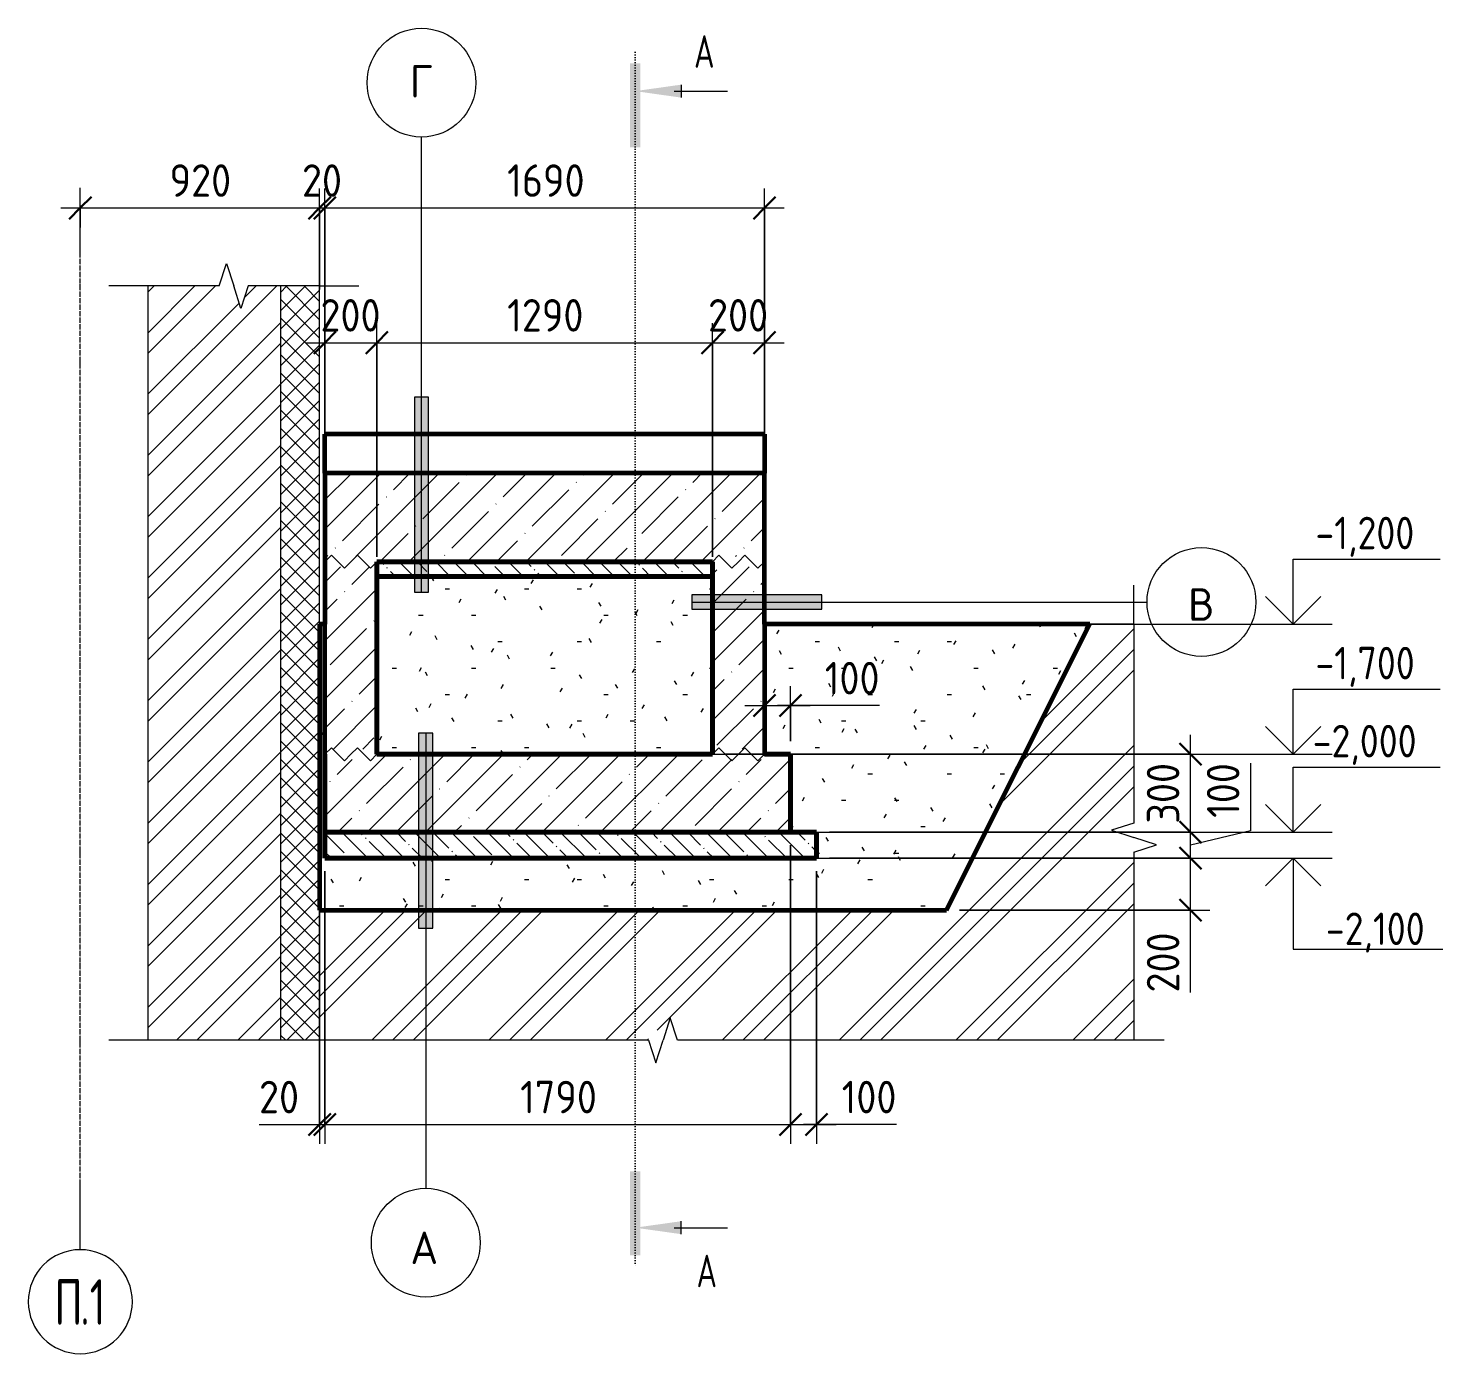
# Model space of a CAD drawing. Header units: millimetres. Extents: x 28039 to 90647, y -4005 to 79470.
# Drawn here: x 69563 to 75000, y -4005 to 1091 of the extents above; entities that cross this region are included whole.
import ezdxf

# ---------------------------------------------------------------- set-up
doc = ezdxf.new("R2010")
doc.units = ezdxf.units.MM
doc.linetypes.add('02 Штрихпунктирная _20 мм_', pattern=[25, 20, -2.5, 0, -2.5])
doc.linetypes.add('04 Пунктир 10мм', pattern=[10, 0, -10])
for name, color, linetype, lineweight in [('AA_Dim', 7, 'Continuous', 9), ('AA_Dim-50', 7, 'Continuous', 9), ('AA_Oformlenie', 7, 'Continuous', 9), ('AA_Razrez', 7, 'Continuous', 9), ('AA_Vinoska', 7, 'Continuous', 9), ('AA_Visotnaya otmetka', 7, 'Continuous', 9), ('AF_Stena', 7, 'Continuous', 9), ('Оси', 7, 'Continuous', 9)]:
    doc.layers.add(name, color=color, linetype=linetype, lineweight=lineweight)
for name, color, linetype, lineweight, true_color in [('AF_Perekritie', 7, 'Continuous', 60, 0x006a35), ('AF_Perekritie_Грунт', 7, 'Continuous', 60, 0x006a35), ('AF_Perekritie_Опалубка', 7, 'Continuous', 60, 0x006a35), ('AF_Stena_Опалубка', 7, 'Continuous', 20, 0x0063c6), ('KR_Fundament', 7, 'Continuous', 20, 0x804000)]:
    doc.layers.add(name, color=color, linetype=linetype, lineweight=lineweight, true_color=true_color)
doc.styles.add('GOST Common_1', font='GOST_Common.ttf', dxfattribs={"height": 125})
doc.styles.add('ISOCPEUR', font='isocpeur.TTF', dxfattribs={"width": 0.7, "height": 175})
doc.styles.add('ISOCPEUR_1', font='isocpeur.TTF', dxfattribs={"width": 0.7, "height": 125})
doc.styles.add('ISOCPEUR_2', font='isocpeur.TTF', dxfattribs={"width": 0.9, "height": 125})
doc.styles.add('ISOCPEUR_3', font='isocpeur.TTF', dxfattribs={"width": 0.85, "height": 125})
doc.dimstyles.new('00_Точн_3_знака__прозр_', dxfattribs={"dimscale": 304.8, "dimtxt": 125.344371, "dimasz": 0.278871, "dimexe": 0.246063, "dimexo": 0.164042, "dimgap": 0.016404, "dimtad": 1, "dimdec": 3, "dimrnd": 0.001, "dimdsep": 46, "dimtxsty": 'ISOCPEUR_2', "dimblk1": 'OBLIQUE', "dimblk2": 'OBLIQUE', "dimsah": 1, "dimcen": 0.09, "dimdle": 0.246063, "dimazin": 0, "dimtfac": 1, "dimtdec": 4, "dimtix": 1, "dimtmove": 0, "dimatfit": 3, "dimfxl": 1, "dimtvp": 1, "dimtolj": 1, "dimtzin": 0, "dimlwd": 18, "dimlwe": 18, "dimarcsym": 2})
doc.dimstyles.new('00_Точн_3_знака__прозр__1', dxfattribs={"dimscale": 304.8, "dimtxt": 125.344371, "dimasz": 0.278871, "dimexe": 0.246063, "dimexo": 0.164042, "dimgap": 0.016404, "dimtad": 1, "dimdec": 3, "dimrnd": 0.001, "dimdsep": 46, "dimtxsty": 'ISOCPEUR_2', "dimblk1": 'OBLIQUE', "dimblk2": 'OBLIQUE', "dimsah": 1, "dimcen": 0.09, "dimdle": 0.246063, "dimazin": 0, "dimtfac": 1, "dimtdec": 4, "dimtix": 1, "dimtmove": 1, "dimatfit": 3, "dimfxl": 1, "dimtvp": 1, "dimtolj": 1, "dimtzin": 0, "dimlwd": 18, "dimlwe": 18, "dimarcsym": 2})
pattern_1 = [(45, (71367.86, -150), (-112.253, 112.253), []), (45, (71480.11, -150), (-112.253, 112.253), [198.438, -39.688, 1.676, -38.011])]
pattern_2 = [(135, (71367.86, -150), (-70.0036, -70.0036), [99, -16.5, 3.3, -16.5]), (135, (71367.86, -80.04), (-70.0036, -70.0036), [])]
pattern_3 = [(0, (71367.86, -150), (406.4, 101.6), [16.764, -288.036, 16.764, -288.036, -1625.6]), (0, (71367.86, -150), (406.4, 101.6), [-609.6, 16.764, -592.836, 16.764, -288.036, -711.2]), (0, (71367.86, -150), (406.4, 101.6), [-1524, 16.764, -186.436, 16.764, -491.236]), (120, (71520.26, -99.2), (-291.1882, 301.1527), [16.764, -288.036, 16.764, -288.036, -1625.6]), (120, (71520.26, -99.2), (-291.1882, 301.1527), [-609.6, 16.764, -592.836, 16.764, -288.036, -711.2]), (120, (71520.26, -99.2), (-291.1882, 301.1527), [-1524, 16.764, -186.436, 16.764, -491.236]), (240, (71571.06, 104), (-115.2118, -402.7527), [16.764, -288.036, 16.764, -288.036, -1625.6]), (240, (71571.06, 104), (-115.2118, -402.7527), [-609.6, 16.764, -592.836, 16.764, -288.036, -711.2]), (240, (71571.06, 104), (-115.2118, -402.7527), [-1524, 16.764, -186.436, 16.764, -491.236])]

# ---------------------------------------------------------------- blocks, each defined once
blk = doc.blocks.new('Ktcnybwf - Лестница-3686718-В-В Опл')
at = {"layer": 'AF_Perekritie', "lineweight": 9}
h = blk.add_hatch(dxfattribs=at)
h.set_pattern_fill('FP_10', style=0, pattern_type=2)
h.set_pattern_definition([(45, (77000.14, -150), (-112.253, 112.253), []), (45, (77112.4, -150), (-112.253, 112.253), [198.438, -39.688, 1.676, -38.011])])
h.paths.add_polyline_path([(76535, -960.8), (77825, -960.8), (77825, -940), (78025, -940), (78025, -620), (76335, -620), (76335, -940), (76535, -940)])
at = {"layer": 'AF_Perekritie'}
for p, q in [((76335, -620), (76335, -470)), ((78025, -470), (76335, -470)), ((78025, -470), (78025, -620)), ((76335, -620), (76335, -960.8)), ((78025, -620), (76335, -620)), ((78025, -620), (76335, -620)), ((78025, -960.8), (78025, -620)), ((76535, -960.8), (77825, -960.8))]:
    blk.add_line(p, q, dxfattribs=at)
blk = doc.blocks.new('011_ЛинияОбрыва _ЭлУзла_Линия_ - Тип 1-3697662-В-В Опл')
at = {"layer": 'AA_Oformlenie'}
for p, q in [((79445, -1200), (79445, -1965)), ((79445, -2076.3), (79445, -2800))]:
    blk.add_line(p, q, dxfattribs=at)
blk = doc.blocks.new('011_ЛинияОбрыва _ЭлУзла_Линия_ - Тип 1-3697484-В-В Опл')
at = {"layer": 'AA_Oformlenie'}
for p, q in [((77578.7, -2800), (75655, -2800)), ((79561.3, -2800), (77690, -2800))]:
    blk.add_line(p, q, dxfattribs=at)
blk = doc.blocks.new('011_ЛинияОбрыва _ЭлУзла_Линия_ - Тип 1-3696786-В-В Опл')
at = {"layer": 'AA_Oformlenie'}
for p, q in [((75928.7, 100), (75655, 100)), ((76315, 100), (76040, 100))]:
    blk.add_line(p, q, dxfattribs=at)
blk = doc.blocks.new('Последовательность узлов - 3мм масшт50 маскировка-904230-В-В Опл')
at = {"layer": 'AA_Oformlenie'}
for p, q in [((77825, -1700), (77850, -1675)), ((77900, -1725), (77850, -1675)), ((77925, -1700), (77950, -1675)), ((78000, -1725), (77950, -1675)), ((77925, -1700), (77900, -1725)), ((78025, -1700), (78000, -1725))]:
    blk.add_line(p, q, dxfattribs=at)
blk = doc.blocks.new('Ось сетки - d_4мм-2765513-В-В Опл')
at = {"layer": 'Оси', "color": 12, "true_color": 0xc80000}
for start, end in [(0, 180), (0, 180), (180, 360), (180, 360)]:
    blk.add_arc((75395, -3804.8), 200, start, end, dxfattribs=at)
blk = doc.blocks.new('Разрез - Номер узла_ сзади-394133-В-В Опл')
at = {"layer": 'AA_Razrez'}
for points in [[(77507.5, 632.7), (77547.4, 632.7), (77547.4, 955.5), (77507.5, 955.5)], [(77704.3, 824.3), (77704.3, 874), (77527.7, 849.2)]]:
    blk.add_hatch(color=256, dxfattribs=at).paths.add_polyline_path(points)
for p, q in [((77704.3, 874), (77704.3, 824.3)), ((77677.7, 849.2), (77882.5, 849.2))]:
    blk.add_line(p, q, dxfattribs=at)
blk = doc.blocks.new('Разрез - Номер узла_ спереди-394134-В-В Опл')
at = {"layer": 'AA_Razrez'}
for points in [[(77507.5, -3303.9), (77547.4, -3303.9), (77547.4, -3626.7), (77507.5, -3626.7)], [(77704.3, -3495.5), (77704.3, -3545.1), (77527.7, -3520.3)]]:
    blk.add_hatch(color=256, dxfattribs=at).paths.add_polyline_path(points)
for p, q in [((77677.7, -3520.3), (77882.5, -3520.3)), ((77704.3, -3545.1), (77704.3, -3495.5))]:
    blk.add_line(p, q, dxfattribs=at)
blk = doc.blocks.new('DIMBLOCK52-В-В Опл')
at = {"layer": 'AA_Dim-50', "color": 30, "lineweight": 30, "true_color": 0xff8000, "transparency": 16777216}
for p, q in [((69762.7, 400), (69805.2, 442.5)), ((70682.7, 400), (70725.2, 442.5)), ((69762.7, 400), (69720.2, 357.5)), ((70682.7, 400), (70640.2, 357.5))]:
    blk.add_line(p, q, dxfattribs=at)
at = {"layer": 'AA_Dim-50', "color": 30, "lineweight": 18, "true_color": 0xff8000, "transparency": 16777216}
for p, q in [((70682.7, 86.4), (70682.7, 475)), ((69687.7, 400), (70682.7, 400)), ((69762.7, 410.1), (69762.7, 325)), ((69762.7, 400), (69762.7, 410.1)), ((70682.7, 400), (70682.7, 86.4))]:
    blk.add_line(p, q, dxfattribs=at)
at = {"layer": 'AA_Dim-50', "color": 0, "lineweight": 18, "transparency": 16777216, "insert": (70105.7, 567.8), "char_height": 125, "width": 280.961, "attachment_point": 1, "line_spacing_factor": 1.135194, "style": 'ISOCPEUR_2'}
blk.add_mtext('920', dxfattribs=at)
blk = doc.blocks.new('_Oblique')
at = {"color": 0, "linetype": 'ByBlock', "lineweight": -2}
blk.add_line((-0.5, -0.5), (0.5, 0.5), dxfattribs=at)
blk = doc.blocks.new('DIMBLOCK53-В-В Опл')
at = {"layer": 'AA_Dim-50', "color": 30, "lineweight": 18, "true_color": 0xff8000, "transparency": 16777216}
for p, q in [((70682.7, 86.4), (70682.7, 475)), ((70702.7, -819.6), (70702.7, 475)), ((70682.7, 400), (70702.7, 400)), ((70682.7, 400), (70682.7, 86.4)), ((70702.7, 400), (70702.7, -819.6))]:
    blk.add_line(p, q, dxfattribs=at)
at = {"layer": 'AA_Dim-50', "color": 30, "lineweight": 30, "true_color": 0xff8000, "transparency": 16777216}
for p, q in [((70682.7, 400), (70725.2, 442.5)), ((70702.7, 400), (70745.2, 442.5)), ((70682.7, 400), (70640.2, 357.5)), ((70702.7, 400), (70660.2, 357.5))]:
    blk.add_line(p, q, dxfattribs=at)
at = {"layer": 'AA_Dim-50', "color": 0, "lineweight": 18, "transparency": 16777216, "insert": (70614.7, 567.8), "char_height": 125, "width": 187.307, "attachment_point": 1, "line_spacing_factor": 1.135194, "style": 'ISOCPEUR_2'}
blk.add_mtext('20', dxfattribs=at)
blk = doc.blocks.new('DIMBLOCK54-В-В Опл')
at = {"layer": 'AA_Dim-50', "color": 30, "lineweight": 18, "true_color": 0xff8000, "transparency": 16777216}
for p, q in [((70702.7, -819.6), (70702.7, 475)), ((72392.7, -819.6), (72392.7, 475)), ((70702.7, 400), (72467.7, 400)), ((70702.7, 400), (70702.7, -819.6)), ((72392.7, 400), (72392.7, -819.6))]:
    blk.add_line(p, q, dxfattribs=at)
at = {"layer": 'AA_Dim-50', "color": 30, "lineweight": 30, "true_color": 0xff8000, "transparency": 16777216}
for p, q in [((70702.7, 400), (70745.2, 442.5)), ((72392.7, 400), (72435.2, 442.5)), ((70702.7, 400), (70660.2, 357.5)), ((72392.7, 400), (72350.2, 357.5))]:
    blk.add_line(p, q, dxfattribs=at)
at = {"layer": 'AA_Dim-50', "color": 0, "lineweight": 18, "transparency": 16777216, "insert": (71403.5, 567.8), "char_height": 125, "width": 346.234, "attachment_point": 1, "line_spacing_factor": 1.135194, "style": 'ISOCPEUR_2'}
blk.add_mtext('1690', dxfattribs=at)
blk = doc.blocks.new('Высотные отметки - Стрелка вверх-400292-В-В Опл')
at = {"layer": 'AA_Vinoska'}
for p, q in [((80057, -1450), (80622, -1450)), ((80057, -1700), (80057, -1450)), ((80057, -1700), (79951, -1593.9)), ((80057, -1700), (80163.1, -1593.9)), ((79907, -1700), (80207, -1700))]:
    blk.add_line(p, q, dxfattribs=at)
blk = doc.blocks.new('Высотные отметки - Стрелка вниз высокая-400290-В-В Опл')
at = {"layer": 'AA_Vinoska'}
for p, q in [((79907, -2100), (80207, -2100)), ((80057, -2100), (79951, -2206.1)), ((80057, -2100), (80057, -2450)), ((80057, -2100), (80163.1, -2206.1)), ((80057, -2450), (80632, -2450))]:
    blk.add_line(p, q, dxfattribs=at)
blk = doc.blocks.new('DIMBLOCK55-В-В Опл')
at = {"layer": 'AA_Dim-50', "color": 30, "lineweight": 30, "true_color": 0xff8000, "transparency": 16777216}
for p, q in [((74030.2, -2100), (73987.7, -2057.5)), ((74030.2, -2100), (74072.7, -2142.5)), ((74030.2, -2300), (73987.7, -2257.5)), ((74030.2, -2300), (74072.7, -2342.5))]:
    blk.add_line(p, q, dxfattribs=at)
at = {"layer": 'AA_Dim-50', "color": 30, "lineweight": 18, "true_color": 0xff8000, "transparency": 16777216}
for p, q in [((72642.7, -2100), (74105.2, -2100)), ((74030.2, -2100), (72642.7, -2100)), ((74030.2, -2375), (74030.2, -2100)), ((74030.2, -2332.2), (74030.2, -2200)), ((73142.7, -2300), (74105.2, -2300)), ((74030.2, -2300), (73142.7, -2300)), ((74030.2, -2616.3), (74030.2, -2332.2))]:
    blk.add_line(p, q, dxfattribs=at)
at = {"layer": 'AA_Dim-50', "color": 0, "lineweight": 18, "transparency": 16777216, "insert": (73862.3, -2616.3), "char_height": 125, "width": 280.961, "attachment_point": 1, "rotation": 90, "line_spacing_factor": 1.135194, "style": 'ISOCPEUR_2'}
blk.add_mtext('200', dxfattribs=at)
blk = doc.blocks.new('DIMBLOCK56-В-В Опл')
at = {"layer": 'AA_Dim-50', "color": 30, "lineweight": 18, "true_color": 0xff8000, "transparency": 16777216}
for p, q in [((74261.1, -1734.3), (74261.1, -1994.8)), ((72642.7, -2000), (74105.2, -2000)), ((74030.2, -2000), (72642.7, -2000)), ((74261.1, -1994.8), (74030.2, -2050)), ((74030.2, -2100), (74030.2, -2000)), ((72642.7, -2100), (74105.2, -2100)), ((74030.2, -2100), (72642.7, -2100))]:
    blk.add_line(p, q, dxfattribs=at)
at = {"layer": 'AA_Dim-50', "color": 30, "lineweight": 30, "true_color": 0xff8000, "transparency": 16777216}
for p, q in [((74030.2, -2000), (73987.7, -1957.5)), ((74030.2, -2000), (74072.7, -2042.5)), ((74030.2, -2100), (73987.7, -2057.5)), ((74030.2, -2100), (74072.7, -2142.5))]:
    blk.add_line(p, q, dxfattribs=at)
at = {"layer": 'AA_Dim-50', "color": 0, "lineweight": 18, "transparency": 16777216, "insert": (74093.2, -1944.8), "char_height": 125, "width": 252.581, "attachment_point": 1, "rotation": 90, "line_spacing_factor": 1.135194, "style": 'ISOCPEUR_2'}
blk.add_mtext('100', dxfattribs=at)
blk = doc.blocks.new('DIMBLOCK57-В-В Опл')
at = {"layer": 'AA_Dim-50', "color": 30, "lineweight": 18, "true_color": 0xff8000, "transparency": 16777216}
for p, q in [((74030.2, -2000), (74030.2, -1625)), ((72242.7, -1700), (74105.2, -1700)), ((74030.2, -1700), (72242.7, -1700)), ((72642.7, -2000), (74105.2, -2000)), ((74030.2, -2000), (72642.7, -2000))]:
    blk.add_line(p, q, dxfattribs=at)
at = {"layer": 'AA_Dim-50', "color": 30, "lineweight": 30, "true_color": 0xff8000, "transparency": 16777216}
for p, q in [((74030.2, -1700), (73987.7, -1657.5)), ((74030.2, -1700), (74072.7, -1742.5)), ((74030.2, -2000), (73987.7, -1957.5)), ((74030.2, -2000), (74072.7, -2042.5))]:
    blk.add_line(p, q, dxfattribs=at)
at = {"layer": 'AA_Dim-50', "color": 0, "lineweight": 18, "transparency": 16777216, "insert": (73862.3, -1967.1), "char_height": 125, "width": 280.961, "attachment_point": 1, "rotation": 90, "line_spacing_factor": 1.135194, "style": 'ISOCPEUR_2'}
blk.add_mtext('300', dxfattribs=at)
blk = doc.blocks.new('DIMBLOCK58-В-В Опл')
at = {"layer": 'AA_Dim-50', "color": 30, "lineweight": 18, "true_color": 0xff8000, "transparency": 16777216}
for p, q in [((72492.7, -2050), (72492.7, -3198.5)), ((72492.7, -3123.5), (72492.7, -2050)), ((70702.7, -2150), (70702.7, -3198.5)), ((70702.7, -3123.5), (70702.7, -2150)), ((70627.7, -3123.5), (72492.7, -3123.5))]:
    blk.add_line(p, q, dxfattribs=at)
at = {"layer": 'AA_Dim-50', "color": 30, "lineweight": 30, "true_color": 0xff8000, "transparency": 16777216}
for p, q in [((70702.7, -3123.5), (70745.2, -3081)), ((72492.7, -3123.5), (72535.2, -3081)), ((70702.7, -3123.5), (70660.2, -3166)), ((72492.7, -3123.5), (72450.2, -3166))]:
    blk.add_line(p, q, dxfattribs=at)
at = {"layer": 'AA_Dim-50', "color": 0, "lineweight": 18, "transparency": 16777216, "insert": (71453.5, -2955.6), "char_height": 125, "width": 346.234, "attachment_point": 1, "line_spacing_factor": 1.135194, "style": 'ISOCPEUR_2'}
blk.add_mtext('1790', dxfattribs=at)
blk = doc.blocks.new('DIMBLOCK59-В-В Опл')
at = {"layer": 'AA_Dim-50', "color": 30, "lineweight": 18, "true_color": 0xff8000, "transparency": 16777216}
for p, q in [((72492.7, -2050), (72492.7, -3198.5)), ((72492.7, -3123.5), (72492.7, -2050)), ((72592.7, -2150), (72592.7, -3198.5)), ((72592.7, -3123.5), (72592.7, -2150)), ((72492.7, -3123.5), (72667.7, -3123.5)), ((72639.4, -3123.5), (72542.7, -3123.5)), ((72899.9, -3123.5), (72639.4, -3123.5))]:
    blk.add_line(p, q, dxfattribs=at)
at = {"layer": 'AA_Dim-50', "color": 30, "lineweight": 30, "true_color": 0xff8000, "transparency": 16777216}
for p, q in [((72492.7, -3123.5), (72535.2, -3081)), ((72592.7, -3123.5), (72635.2, -3081)), ((72492.7, -3123.5), (72450.2, -3166)), ((72592.7, -3123.5), (72550.2, -3166))]:
    blk.add_line(p, q, dxfattribs=at)
at = {"layer": 'AA_Dim-50', "color": 0, "lineweight": 18, "transparency": 16777216, "insert": (72689.4, -2955.6), "char_height": 125, "width": 252.581, "attachment_point": 1, "line_spacing_factor": 1.135194, "style": 'ISOCPEUR_2'}
blk.add_mtext('100', dxfattribs=at)
blk = doc.blocks.new('DIMBLOCK60-В-В Опл')
at = {"layer": 'AA_Dim-50', "color": 30, "lineweight": 18, "true_color": 0xff8000, "transparency": 16777216}
for p, q in [((70702.7, -220), (70702.7, -43)), ((70902.7, -940.6), (70902.7, -43)), ((70627.7, -118), (70902.7, -118)), ((70702.7, -118), (70702.7, -220)), ((70902.7, -118), (70902.7, -940.6))]:
    blk.add_line(p, q, dxfattribs=at)
at = {"layer": 'AA_Dim-50', "color": 30, "lineweight": 30, "true_color": 0xff8000, "transparency": 16777216}
for p, q in [((70702.7, -118), (70745.2, -75.5)), ((70902.7, -118), (70945.2, -75.5)), ((70702.7, -118), (70660.2, -160.5)), ((70902.7, -118), (70860.2, -160.5))]:
    blk.add_line(p, q, dxfattribs=at)
at = {"layer": 'AA_Dim-50', "color": 0, "lineweight": 18, "transparency": 16777216, "insert": (70685.7, 49.8), "char_height": 125, "width": 280.961, "attachment_point": 1, "line_spacing_factor": 1.135194, "style": 'ISOCPEUR_2'}
blk.add_mtext('200', dxfattribs=at)
blk = doc.blocks.new('DIMBLOCK61-В-В Опл')
at = {"layer": 'AA_Dim-50', "color": 30, "lineweight": 18, "true_color": 0xff8000, "transparency": 16777216}
for p, q in [((70902.7, -940.6), (70902.7, -43)), ((72192.7, -940.6), (72192.7, -43)), ((70902.7, -118), (72192.7, -118)), ((70902.7, -118), (70902.7, -940.6)), ((72192.7, -118), (72192.7, -940.6))]:
    blk.add_line(p, q, dxfattribs=at)
at = {"layer": 'AA_Dim-50', "color": 30, "lineweight": 30, "true_color": 0xff8000, "transparency": 16777216}
for p, q in [((70902.7, -118), (70945.2, -75.5)), ((72192.7, -118), (72235.2, -75.5)), ((70902.7, -118), (70860.2, -160.5)), ((72192.7, -118), (72150.2, -160.5))]:
    blk.add_line(p, q, dxfattribs=at)
at = {"layer": 'AA_Dim-50', "color": 0, "lineweight": 18, "transparency": 16777216, "insert": (71403.5, 49.8), "char_height": 125, "width": 346.234, "attachment_point": 1, "line_spacing_factor": 1.135194, "style": 'ISOCPEUR_2'}
blk.add_mtext('1290', dxfattribs=at)
blk = doc.blocks.new('DIMBLOCK62-В-В Опл')
at = {"layer": 'AA_Dim-50', "color": 30, "lineweight": 18, "true_color": 0xff8000, "transparency": 16777216}
for p, q in [((72192.7, -940.6), (72192.7, -43)), ((72392.7, -220), (72392.7, -43)), ((72192.7, -118), (72467.7, -118)), ((72192.7, -118), (72192.7, -940.6)), ((72392.7, -118), (72392.7, -220))]:
    blk.add_line(p, q, dxfattribs=at)
at = {"layer": 'AA_Dim-50', "color": 30, "lineweight": 30, "true_color": 0xff8000, "transparency": 16777216}
for p, q in [((72192.7, -118), (72235.2, -75.5)), ((72392.7, -118), (72435.2, -75.5)), ((72192.7, -118), (72150.2, -160.5)), ((72392.7, -118), (72350.2, -160.5))]:
    blk.add_line(p, q, dxfattribs=at)
at = {"layer": 'AA_Dim-50', "color": 0, "lineweight": 18, "transparency": 16777216, "insert": (72175.7, 49.8), "char_height": 125, "width": 280.961, "attachment_point": 1, "line_spacing_factor": 1.135194, "style": 'ISOCPEUR_2'}
blk.add_mtext('200', dxfattribs=at)
blk = doc.blocks.new('DIMBLOCK63-В-В Опл')
at = {"layer": 'AA_Dim-50', "color": 30, "lineweight": 18, "true_color": 0xff8000, "transparency": 16777216}
for p, q in [((70702.7, -2150), (70702.7, -3198.5)), ((70702.7, -3123.5), (70702.7, -2150)), ((70682.7, -2350), (70682.7, -3198.5)), ((70682.7, -3123.5), (70682.7, -2350)), ((70449.6, -3123.5), (70655.7, -3123.5)), ((70607.7, -3123.5), (70777.7, -3123.5)), ((70655.7, -3123.5), (70692.7, -3123.5))]:
    blk.add_line(p, q, dxfattribs=at)
at = {"layer": 'AA_Dim-50', "color": 30, "lineweight": 30, "true_color": 0xff8000, "transparency": 16777216}
for p, q in [((70682.7, -3123.5), (70725.2, -3081)), ((70702.7, -3123.5), (70745.2, -3081)), ((70682.7, -3123.5), (70640.2, -3166)), ((70702.7, -3123.5), (70660.2, -3166))]:
    blk.add_line(p, q, dxfattribs=at)
at = {"layer": 'AA_Dim-50', "color": 0, "lineweight": 18, "transparency": 16777216, "insert": (70449.6, -2955.6), "char_height": 125, "width": 187.307, "attachment_point": 1, "line_spacing_factor": 1.135194, "style": 'ISOCPEUR_2'}
blk.add_mtext('20', dxfattribs=at)
blk = doc.blocks.new('010_Флажок только номер _ТиповАннот_ - Узел А-3714372-В-В Опл')
at = {"layer": 'AA_Vinoska'}
blk.add_hatch(color=256, dxfattribs=at).paths.add_polyline_path([(76695.3, -2369), (76695.3, -1619), (76750.3, -1619), (76750.3, -2369)])
for p, q in [((76750.3, -1619), (76695.3, -1619)), ((76695.3, -1619), (76695.3, -2369)), ((76722.8, -1619), (76722.8, -3369)), ((76750.3, -2369), (76750.3, -1619)), ((76695.3, -2369), (76750.3, -2369))]:
    blk.add_line(p, q, dxfattribs=at)
blk.add_circle((76722.8, -3578), 209.1, dxfattribs=at)
blk = doc.blocks.new('010_Флажок только номер _ТиповАннот_ - Узел В-3715285-В-В Опл')
at = {"layer": 'AA_Vinoska'}
blk.add_hatch(color=256, dxfattribs=at).paths.add_polyline_path([(78245.5, -1142.4), (77745.5, -1142.4), (77745.5, -1087.4), (78245.5, -1087.4)])
for p, q in [((78245.5, -1087.4), (77745.5, -1087.4)), ((77745.5, -1087.4), (77745.5, -1142.4)), ((78245.5, -1142.4), (78245.5, -1087.4)), ((77745.5, -1114.9), (79495.5, -1114.9)), ((77745.5, -1142.4), (78245.5, -1142.4))]:
    blk.add_line(p, q, dxfattribs=at)
blk.add_circle((79704.5, -1114.9), 209.1, dxfattribs=at)
blk = doc.blocks.new('010_Флажок только номер _ТиповАннот_ - Узел Г-3715276-В-В Опл')
at = {"layer": 'AA_Vinoska'}
blk.add_hatch(color=256, dxfattribs=at).paths.add_polyline_path([(76734, -327.4), (76734, -1077.4), (76679, -1077.4), (76679, -327.4)])
for p, q in [((76706.5, -1077.4), (76706.5, 672.6)), ((76734, -327.4), (76679, -327.4)), ((76679, -327.4), (76679, -1077.4)), ((76734, -1077.4), (76734, -327.4)), ((76679, -1077.4), (76734, -1077.4))]:
    blk.add_line(p, q, dxfattribs=at)
blk.add_circle((76706.5, 881.7), 209.1, dxfattribs=at)
blk = doc.blocks.new('DIMBLOCK64-В-В Опл')
at = {"layer": 'AA_Dim-50', "color": 30, "lineweight": 18, "true_color": 0xff8000, "transparency": 16777216}
for p, q in [((72492.7, -1650), (72492.7, -1437.9)), ((72317.7, -1512.9), (72567.7, -1512.9)), ((72392.7, -1502.8), (72392.7, -1587.9)), ((72392.7, -1512.9), (72392.7, -1502.8)), ((72574.4, -1512.9), (72442.7, -1512.9)), ((72492.7, -1512.9), (72492.7, -1650)), ((72834.9, -1512.9), (72574.4, -1512.9))]:
    blk.add_line(p, q, dxfattribs=at)
at = {"layer": 'AA_Dim-50', "color": 30, "lineweight": 30, "true_color": 0xff8000, "transparency": 16777216}
for p, q in [((72392.7, -1512.9), (72350.2, -1555.4)), ((72392.7, -1512.9), (72435.2, -1470.4)), ((72492.7, -1512.9), (72450.2, -1555.4)), ((72492.7, -1512.9), (72535.2, -1470.4))]:
    blk.add_line(p, q, dxfattribs=at)
at = {"layer": 'AA_Dim-50', "color": 0, "lineweight": 18, "transparency": 16777216, "insert": (72624.4, -1345.1), "char_height": 125, "width": 252.581, "attachment_point": 1, "line_spacing_factor": 1.135194, "style": 'ISOCPEUR_2'}
blk.add_mtext('100', dxfattribs=at)

msp = doc.modelspace()

# ---------------------------------------------------------------- hatches: boundary and pattern name
at = {"layer": 'AF_Perekritie', "lineweight": 9}
h = msp.add_hatch(dxfattribs=at)
h.set_pattern_fill('FP_12', style=0, pattern_type=2)
h.set_pattern_definition(pattern_2)
h.paths.add_polyline_path([(72192.719, -1016.7432), (72192.719, -960.8416), (70902.719, -960.8416), (70902.719, -1016.7432), (71663.1409, -1016.7432)])
h = msp.add_hatch(dxfattribs=at)
h.set_pattern_fill('FP_11', style=0, pattern_type=2)
h.set_pattern_definition([(45, (71367.86, -150), (-224.506, 224.506), []), (45, (71447.23, -150), (0, 449.013), []), (45, (71288.48, -150), (0, 449.013), [])])
h.paths.add_polyline_path([(72002.719, -2800), (72030.219, -2713.3975), (72057.719, -2800), (73812.719, -2800), (73812.719, -2076.3087), (73773.4663, -2076.3087), (73773.4663, -2020), (73812.719, -2020), (73726.1164, -1992.5), (73812.719, -1965), (73812.719, -1200), (73642.719, -1200), (73092.719, -2300), (70682.719, -2300), (70682.719, -2800), (71946.4103, -2800), (71946.4103, -2760.7473), (72002.719, -2760.7473)])
h = msp.add_hatch(dxfattribs=at)
h.set_pattern_fill('FP_10', style=0, pattern_type=2)
h.set_pattern_definition(pattern_1)
h.paths.add_polyline_path([(71663.1409, -2000), (72492.719, -2000), (72492.719, -1700), (72392.719, -1700), (72392.719, -1720), (72192.719, -1720), (72192.719, -1700), (70902.719, -1700), (70902.719, -1720), (70702.719, -1720), (70702.719, -2000), (70902.719, -2000)])
h = msp.add_hatch(dxfattribs=at)
h.set_pattern_fill('FP_12', style=0, pattern_type=2)
h.set_pattern_definition(pattern_2)
h.paths.add_polyline_path([(71663.1409, -2100), (72592.719, -2100), (72592.719, -2000), (70702.719, -2000), (70702.719, -2100)])
at = {"layer": 'AF_Stena'}
h = msp.add_hatch(dxfattribs=at)
h.set_pattern_fill('FP_8', color=256, style=0, pattern_type=2)
h.set_pattern_definition([(45, (71367.86, -150), (-117.866, 117.866), []), (45, (71446.44, -150), (-117.866, 117.866), [])])
h.paths.add_polyline_path([(70352.719, -2800), (70532.719, -2800), (70532.719, 100), (70407.719, 100), (70380.219, 13.3975), (70352.719, 100), (70352.719, 60.7473), (70296.4103, 60.7473), (70296.4103, 100), (70022.719, 100), (70022.719, -2800)])
h = msp.add_hatch(dxfattribs=at)
h.set_pattern_fill('FP_9', color=256, style=0, pattern_type=2)
h.set_pattern_definition([(45, (71367.86, -150), (-35.3553, 35.3553), []), (135, (71367.86, -150), (-35.3553, -35.3553), [])])
h.paths.add_polyline_path([(70682.719, -2800), (70682.719, 100), (70532.719, 100), (70532.719, -2800)])
h = msp.add_hatch(dxfattribs=at)
h.set_pattern_fill('FP_10', color=256, style=0, pattern_type=2)
h.set_pattern_definition(pattern_1)
h.paths.add_polyline_path([(70802.719, -1680), (70902.719, -1680), (70902.719, -980), (70702.719, -980), (70702.719, -1680)])
h = msp.add_hatch(dxfattribs=at)
h.set_pattern_fill('FP_10', color=256, style=0, pattern_type=2)
h.set_pattern_definition(pattern_1)
h.paths.add_polyline_path([(72200.719, -1680), (72392.719, -1680), (72392.719, -980), (72192.719, -980), (72192.719, -1680)])
at = {"layer": 'KR_Fundament', "lineweight": 9}
h = msp.add_hatch(dxfattribs=at)
h.set_pattern_fill('FP_13', style=0, pattern_type=2)
h.set_pattern_definition(pattern_3)
h.paths.add_polyline_path([(72192.719, -1700), (72192.719, -1016.7476), (70902.719, -1016.7476), (70902.719, -1700), (71663.1409, -1700)])
h = msp.add_hatch(dxfattribs=at)
h.set_pattern_fill('FP_13', style=0, pattern_type=2)
h.set_pattern_definition(pattern_3)
h.paths.add_polyline_path([(73092.719, -2300), (73642.719, -1200), (72392.719, -1200), (72392.719, -1700), (72492.719, -1700), (72492.719, -2000), (72592.719, -2000), (72592.719, -2100), (70702.719, -2100), (70702.719, -1200), (70682.719, -1200), (70682.719, -2300), (71663.1409, -2300)])

# ---------------------------------------------------------------- linework, layer by layer
at = {"layer": 'AA_Razrez', "color": 7, "linetype": '04 Пунктир 10мм', "true_color": 0xffffff}
msp.add_line((71895.3944, 999.159), (71895.3944, -3670.3162), dxfattribs=at)
at = {"layer": 'AA_Vinoska'}
for p, q in [((70296.4103, 100), (70324.5646, 186.6501)), ((70324.5646, 186.6501), (70352.719, 100)), ((70022.719, 100), (69872.719, 100)), ((70380.219, 13.3975), (70352.719, 100)), ((70407.719, 100), (70380.219, 13.3975)), ((70682.719, 100), (70832.719, 100)), ((73812.719, -1200), (73812.719, -1050)), ((73812.719, -1965), (73726.1164, -1992.5)), ((73726.1164, -1992.5), (73812.719, -2020)), ((73899.3691, -2048.1543), (73812.719, -2020)), ((73812.719, -2076.3087), (73899.3691, -2048.1543)), ((72030.219, -2713.3975), (72002.719, -2800)), ((72057.719, -2800), (72030.219, -2713.3975)), ((70022.719, -2800), (69872.719, -2800)), ((71946.4103, -2800), (71974.5646, -2886.6501)), ((71974.5646, -2886.6501), (72002.719, -2800))]:
    msp.add_line(p, q, dxfattribs=at)
at = {"layer": 'AA_Visotnaya otmetka', "color": 92, "true_color": 0x00cc00}
for p, q in [((73245.5922, -1200), (74334.0575, -1200)), ((74334.0575, -1200), (74424.763, -1200)), ((72037.2173, -1700), (74076.9155, -1700)), ((74076.9155, -1700), (74424.763, -1700)), ((72472.3231, -2000), (74225.7479, -2000)), ((74225.7479, -2000), (74424.763, -2000))]:
    msp.add_line(p, q, dxfattribs=at)
at = {"layer": 'AA_Visotnaya otmetka'}
for p, q in [((72498.3813, -2100), (74388.9788, -2100)), ((74388.9788, -2100), (74424.763, -2100))]:
    msp.add_line(p, q, dxfattribs=at)
at = {"layer": 'AF_Perekritie_Грунт', "lineweight": 20}
for p, q in [((73642.719, -1200), (73092.719, -2300)), ((73812.719, -1200), (73642.719, -1200)), ((70682.719, -2300), (70682.719, -2800)), ((73092.719, -2300), (70682.719, -2300))]:
    msp.add_line(p, q, dxfattribs=at)
at = {"layer": 'AF_Stena_Опалубка'}
for p, q in [((70022.719, 100), (70022.719, -2800)), ((70682.719, -2800), (70682.719, 100)), ((70702.719, -960.8459), (70702.719, -694.7548)), ((72392.719, -694.7548), (72392.719, -960.8459)), ((70702.719, -1200), (70702.719, -1700)), ((72392.719, -1700), (72392.719, -1200))]:
    msp.add_line(p, q, dxfattribs=at)
at = {"layer": 'AF_Stena_Опалубка', "color": 7}
msp.add_line((70532.719, 100), (70532.719, -2800), dxfattribs=at)
at = {"layer": 'AF_Stena_Опалубка', "lineweight": 60}
for p, q in [((70702.719, -960.8459), (70702.719, -1200)), ((70902.719, -1700), (70902.719, -960.8459)), ((72192.719, -960.8459), (72192.719, -1700)), ((72392.719, -1200), (72392.719, -960.8459))]:
    msp.add_line(p, q, dxfattribs=at)
at = {"layer": 'KR_Fundament', "lineweight": 60}
for p, q in [((72192.719, -960.8416), (70902.719, -960.8416)), ((70902.719, -960.8416), (70902.719, -1016.7432)), ((72192.719, -1016.7432), (72192.719, -960.8416)), ((70902.719, -1016.7432), (72192.719, -1016.7432)), ((72192.719, -1016.7476), (70902.719, -1016.7476)), ((70902.719, -1016.7476), (70902.719, -1700)), ((72192.719, -1700), (72192.719, -1016.7476)), ((70702.719, -1200), (70682.719, -1200)), ((70682.719, -1200), (70682.719, -2300)), ((70702.719, -2100), (70702.719, -1200)), ((73642.719, -1200), (72392.719, -1200)), ((72392.719, -1200), (72392.719, -1700)), ((73092.719, -2300), (73642.719, -1200)), ((70702.719, -1700), (70702.719, -2000)), ((72192.719, -1700), (70902.719, -1700)), ((70902.719, -1700), (72192.719, -1700)), ((72492.719, -1700), (72392.719, -1700)), ((72392.719, -1700), (72492.719, -1700)), ((72492.719, -2000), (72492.719, -1700)), ((72492.719, -1700), (72492.719, -2000)), ((70702.719, -2000), (72492.719, -2000)), ((72592.719, -2000), (70702.719, -2000)), ((70702.719, -2000), (70702.719, -2100)), ((72492.719, -2000), (72592.719, -2000)), ((72592.719, -2100), (72592.719, -2000)), ((72592.719, -2000), (72592.719, -2100)), ((70702.719, -2100), (72592.719, -2100)), ((72592.719, -2100), (70702.719, -2100)), ((70682.719, -2300), (73092.719, -2300))]:
    msp.add_line(p, q, dxfattribs=at)
at = {"layer": 'KR_Fundament'}
for p, q in [((70902.719, -1016.7476), (70902.719, -960.8459)), ((72192.719, -960.8459), (72192.719, -1016.7476))]:
    msp.add_line(p, q, dxfattribs=at)
at = {"layer": 'Оси'}
for p, q in [((69762.719, 228.015), (69762.719, 478.015)), ((69762.719, -3604.8), (69762.719, -3354.8))]:
    msp.add_line(p, q, dxfattribs=at)
at = {"layer": 'Оси', "linetype": '02 Штрихпунктирная _20 мм_'}
msp.add_line((69762.719, -3354.8), (69762.719, 228.015), dxfattribs=at)

# ---------------------------------------------------------------- block references
at = {"layer": 'AA_Oformlenie'}
for name, p in [('011_ЛинияОбрыва _ЭлУзла_Линия_ - Тип 1-3696786-В-В Опл', (-5632.281, 0)), ('Последовательность узлов - 3мм масшт50 маскировка-904230-В-В Опл', (-7122.281, 740)), ('Последовательность узлов - 3мм масшт50 маскировка-904230-В-В Опл', (-5632.281, 740)), ('011_ЛинияОбрыва _ЭлУзла_Линия_ - Тип 1-3697662-В-В Опл', (-5632.281, 0)), ('Последовательность узлов - 3мм масшт50 маскировка-904230-В-В Опл', (-7122.281, 0)), ('Последовательность узлов - 3мм масшт50 маскировка-904230-В-В Опл', (-5632.281, 0)), ('011_ЛинияОбрыва _ЭлУзла_Линия_ - Тип 1-3697484-В-В Опл', (-5632.281, 0))]:
    msp.add_blockref(name, p, dxfattribs=at)
at = {"layer": 'AA_Razrez'}
for name in ['Разрез - Номер узла_ сзади-394133-В-В Опл', 'Разрез - Номер узла_ спереди-394134-В-В Опл']:
    msp.add_blockref(name, (-5632.281, 0), dxfattribs=at)
at = {"layer": 'AA_Vinoska'}
for name in ['010_Флажок только номер _ТиповАннот_ - Узел Г-3715276-В-В Опл', '010_Флажок только номер _ТиповАннот_ - Узел В-3715285-В-В Опл', 'Высотные отметки - Стрелка вверх-400292-В-В Опл', '010_Флажок только номер _ТиповАннот_ - Узел А-3714372-В-В Опл', 'Высотные отметки - Стрелка вниз высокая-400290-В-В Опл']:
    msp.add_blockref(name, (-5632.281, 0), dxfattribs=at)
at = {"layer": 'AA_Visotnaya otmetka'}
for p in [(-5632.281, 500), (-5632.281, -300)]:
    msp.add_blockref('Высотные отметки - Стрелка вверх-400292-В-В Опл', p, dxfattribs=at)
at = {"layer": 'AF_Perekritie_Опалубка'}
msp.add_blockref('Ktcnybwf - Лестница-3686718-В-В Опл', (-5632.281, 0), dxfattribs=at)
at = {"layer": 'Оси', "color": 12, "true_color": 0xc80000}
msp.add_blockref('Ось сетки - d_4мм-2765513-В-В Опл', (-5632.281, 0), dxfattribs=at)

# ---------------------------------------------------------------- texts
at = {"layer": 'AA_Razrez', "char_height": 125, "width": 95.400812, "attachment_point": 1, "style": 'ISOCPEUR_1'}
for insert in [(72121.8758, 1063.8897), (72131.4629, -3624.0781)]:
    msp.add_mtext('\\fISOCPEUR|b0|i0|c204|p34|;\\W.7;А', dxfattribs=dict(at, insert=insert))
at = {"layer": 'AA_Vinoska', "char_height": 125, "attachment_point": 1, "style": 'GOST Common_1'}
for s, insert, width in [('\\fGOST Common|b0|i0|c204|p34|;Г', (71029.2598, 949.7305), 108.227812), ('\\fGOST Common|b0|i0|c204|p34|;В', (74020.9931, -1062.129), 124.261562), ('\\fGOST Common|b0|i0|c204|p34|;А', (71031.2154, -3535.156), 136.286875)]:
    msp.add_mtext(s, dxfattribs=dict(at, insert=insert, width=width))
at = {"layer": 'AA_Visotnaya otmetka', "color": 92, "true_color": 0x00cc00, "char_height": 125, "attachment_point": 1, "line_spacing_factor": 1.135194, "style": 'ISOCPEUR_3'}
for s, insert, width in [('-1,200', (74510.5007, -787.1602), 454.22946), ('-1,700', (74510.5007, -1287.1602), 454.22946), ('-2,000', (74499.8469, -1587.1602), 479.798668)]:
    msp.add_mtext(s, dxfattribs=dict(at, insert=insert, width=width))
at = {"layer": 'AA_Visotnaya otmetka', "insert": (74550.5007, -2308.659), "char_height": 125, "width": 454.22946, "attachment_point": 1, "line_spacing_factor": 1.135194, "style": 'ISOCPEUR_3'}
msp.add_mtext('-2,100', dxfattribs=at)
at = {"layer": 'Оси', "char_height": 175, "width": 120.653969, "attachment_point": 1, "style": 'ISOCPEUR'}
for s, insert in [('\\fISOCPEUR|b0|i0|c204|p34|;\\W.7;П', (69663.0786, -3718.5698)), ('.1', (69762.6281, -3718.5698))]:
    msp.add_mtext(s, dxfattribs=dict(at, insert=insert))

# ---------------------------------------------------------------- dimensions: what is measured, and where the dimension line sits
at = {"layer": 'AA_Dim', "color": 30, "lineweight": 18, "true_color": 0xff8000}
for base, p1, p2, override, picture, middle in [((70682.719, 399.9643), (69762.719, 460.0684), (70682.719, 36.3638), {"dimpost": '<>', "dimfxl": 1012.879872}, 'DIMBLOCK52-В-В Опл', (70222.719, 467.4643)), ((70702.719, 399.9643), (70682.719, 36.3638), (70702.719, -869.6019), {"dimpost": '<>', "dimfxl": 906.186355}, 'DIMBLOCK53-В-В Опл', (70692.719, 467.4643)), ((72392.719, 399.9643), (70702.719, -869.6019), (72392.719, -869.6019), {"dimpost": '<>', "dimfxl": 1690}, 'DIMBLOCK54-В-В Опл', (71547.719, 467.4643)), ((70902.719, -118.0435), (70702.719, -270), (70902.719, -990.5685), {"dimpost": '<>', "dimfxl": 747.809419}, 'DIMBLOCK60-В-В Опл', (70802.719, -50.5435)), ((72192.719, -118.0435), (70902.719, -990.5685), (72192.719, -990.5685), {"dimpost": '<>', "dimfxl": 1290}, 'DIMBLOCK61-В-В Опл', (71547.719, -50.5435)), ((72392.719, -118.0435), (72192.719, -990.5685), (72392.719, -270), {"dimpost": '<>', "dimfxl": 747.809419}, 'DIMBLOCK62-В-В Опл', (72292.719, -50.5435)), ((72492.719, -3123.4886), (70702.719, -2100), (72492.719, -2000), {"dimpost": '<>', "dimfxl": 1792.79112}, 'DIMBLOCK58-В-В Опл', (71597.719, -3055.9886))]:
    dim = msp.add_linear_dim(base=base, p1=p1, p2=p2, dimstyle='00_Точн_3_знака__прозр_', override=override, dxfattribs=at)
    dim.commit()
    dim.dimension.update_dxf_attribs({"geometry": picture, "text_midpoint": middle})
for base, p1, p2, override, picture, middle in [((72492.719, -1512.9315), (72392.719, -1452.8274), (72492.719, -1700), {"dimpost": '<>', "dimfxl": 266.635121}, 'DIMBLOCK64-В-В Опл', (72750.6836, -1428.425)), ((72592.719, -3123.4886), (72492.719, -2000), (72592.719, -2100), {"dimpost": '<>', "dimfxl": 141.421356}, 'DIMBLOCK59-В-В Опл', (72815.7277, -3038.9822)), ((70702.719, -3123.4886), (70682.719, -2300), (70702.719, -2100), {"dimpost": '<>', "dimfxl": 200.997512}, 'DIMBLOCK63-В-В Опл', (70543.2826, -3038.9822))]:
    dim = msp.add_linear_dim(base=base, p1=p1, p2=p2, dimstyle='00_Точн_3_знака__прозр__1', override=override, dxfattribs=at)
    dim.commit()
    dim.dimension.update_dxf_attribs({"geometry": picture, "text_midpoint": middle, "dimtype": 160})
dim = msp.add_linear_dim(base=(74030.1674, -1700), p1=(72592.719, -2000), p2=(72192.719, -1700), angle=90, dimstyle='00_Точн_3_знака__прозр_', override={"dimpost": '<>', "dimfxl": 500}, dxfattribs=at)
dim.commit()
dim.dimension.update_dxf_attribs({"geometry": 'DIMBLOCK57-В-В Опл', "text_midpoint": (73962.6674, -1850)})
for base, p1, p2, override, picture, middle in [((74030.1674, -2000), (72592.719, -2100), (72592.719, -2000), {"dimpost": '<>', "dimfxl": 100}, 'DIMBLOCK56-В-В Опл', (74176.5654, -1818.4603)), ((74030.1674, -2100), (73092.719, -2300), (72592.719, -2100), {"dimpost": '<>', "dimfxl": 538.516481}, 'DIMBLOCK55-В-В Опл', (73945.6609, -2475.8581))]:
    dim = msp.add_linear_dim(base=base, p1=p1, p2=p2, angle=90, dimstyle='00_Точн_3_знака__прозр__1', override=override, dxfattribs=at)
    dim.commit()
    dim.dimension.update_dxf_attribs({"geometry": picture, "text_midpoint": middle, "dimtype": 160, "text_rotation": 90})

doc.saveas('drawing.dxf')
